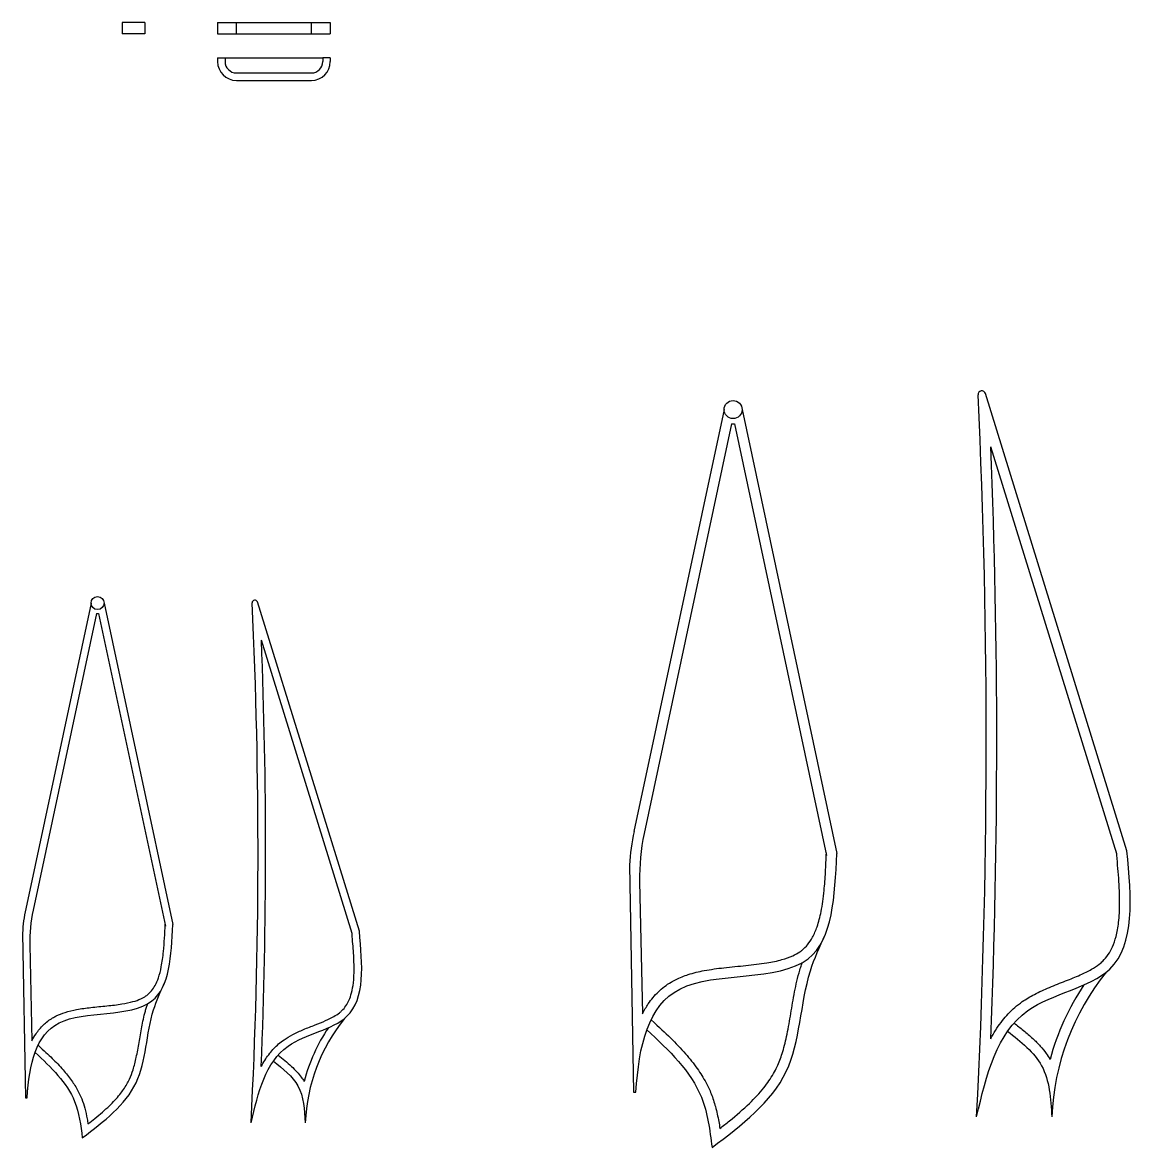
# Model space of a CAD drawing. Header units: millimetres. Extents: x 169 to 4368, y -1049 to 1924.
# Drawn here: x 857.3 to 1005.3, y 1000 to 1149.7 of the extents above; entities that cross this region are included whole.
import ezdxf

# ---------------------------------------------------------------- set-up
doc = ezdxf.new("R2010")
doc.units = ezdxf.units.MM

msp = doc.modelspace()

# ---------------------------------------------------------------- linework, layer by layer
for p, q in [((873.529, 1149.677), (870.529, 1149.677)), ((870.529, 1149.677), (870.529, 1148.177)), ((873.529, 1149.677), (873.529, 1148.177)), ((883.2, 1149.677), (898.2, 1149.677)), ((883.2, 1149.677), (883.2, 1148.177)), ((885.7, 1148.177), (885.7, 1149.677)), ((895.7, 1148.177), (895.7, 1149.677)), ((898.2, 1149.677), (898.2, 1148.177)), ((873.529, 1148.177), (870.529, 1148.177)), ((883.2, 1148.177), (898.2, 1148.177)), ((883.2, 1144.973), (883.2, 1144.473)), ((883.2, 1144.973), (884.2, 1144.973)), ((884.2, 1144.973), (884.2, 1144.473)), ((884.2, 1144.973), (897.2, 1144.973)), ((898.2, 1144.973), (897.2, 1144.973)), ((897.2, 1144.973), (897.2, 1144.473)), ((898.2, 1144.973), (898.2, 1144.473)), ((885.7, 1142.973), (895.7, 1142.973)), ((885.7, 1141.973), (895.7, 1141.973)), ((1004.171, 1039.498), (985.343, 1100.317)), ((950.576, 1098.183), (938.597, 1042.071)), ((952.972, 1098.183), (965.574, 1039.152)), ((951.582, 1096.284), (939.947, 1041.783)), ((951.582, 1096.284), (951.967, 1096.284)), ((951.967, 1096.284), (964.225, 1038.864)), ((1002.834, 1039.084), (986.068, 1093.24)), ((866.367, 1072.449), (857.686, 1031.788)), ((868.103, 1072.449), (877.235, 1029.673)), ((902.063, 1028.805), (888.507, 1072.595)), ((867.095, 1071.072), (858.664, 1031.579)), ((867.095, 1071.072), (867.374, 1071.072)), ((867.374, 1071.072), (876.257, 1029.464)), ((901.1, 1028.507), (889.029, 1067.499)), ((938.002, 1037.597), (938.535, 1007.373)), ((939.345, 1035.416), (939.731, 1017.824)), ((857.255, 1028.546), (857.641, 1006.645)), ((858.228, 1026.965), (858.507, 1014.218)), ((938.535, 1007.373), (938.857, 1007.373)), ((857.641, 1006.645), (857.874, 1006.645))]:
    msp.add_line(p, q)
for centre, radius in [((951.774, 1098.183), 1.198), ((867.235, 1072.449), 0.868)]:
    msp.add_circle(centre, radius)
for centre, radius, start, end in [((885.7, 1144.473), 2.5, 180, 270), ((885.7, 1144.473), 1.5, 180, 270), ((895.7, 1144.473), 1.5, 270, 0), ((895.7, 1144.473), 2.5, 270, 0), ((8.484, 1054.102), 976.968, 357.066391, 2.701291), ((984.865, 1100.169), 0.5, 17.2015, 182.70129), ((8.484, 1054.102), 978.368, 357.67922, 2.292623), ((185.168, 1039.32), 703.417, 357.066391, 2.701291), ((888.163, 1072.488), 0.36, 17.2015, 182.70129), ((185.168, 1039.32), 704.425, 357.67922, 2.292623), ((966.939, 1036.02), 28.98, 167.94925, 176.88083), ((966.939, 1036.02), 27.6, 167.94925, 181.25435), ((878.223, 1027.403), 21, 167.94925, 176.88083), ((878.223, 1027.403), 20, 167.94925, 181.25435), ((1026.896, 1002.793), 32.741, 141.04796, 177.70955), ((1026.896, 1002.793), 34.141, 146.45482, 164.81017), ((918.425, 1002.378), 23.573, 141.04796, 177.70955), ((918.425, 1002.378), 24.581, 146.45482, 164.81017)]:
    msp.add_arc(centre, radius, start, end)
for points, knots in [([(938.857, 1007.373), (939.238, 1013.589), (941.8, 1024.823), (964.737, 1020.816), (965.313, 1033.434), (965.574, 1039.152)], [4.3815365, 4.3815365, 4.3815365, 4.3815365, 15.891059, 28.5880317, 39.1119022, 39.1119022, 39.1119022, 39.1119022]), ([(939.731, 1017.824), (939.962, 1018.278), (940.573, 1019.32), (941.786, 1020.785), (943.102, 1021.803), (944.472, 1022.549), (945.923, 1023.113), (948.055, 1023.617), (950.652, 1023.969), (953.501, 1024.228), (956.139, 1024.527), (958.221, 1024.951), (959.673, 1025.459), (960.495, 1025.915), (961.141, 1026.395), (961.727, 1026.982), (962.401, 1028), (963.021, 1029.441), (963.552, 1031.498), (963.888, 1033.98), (964.078, 1036.643), (964.156, 1038.354), (964.196, 1039.215)], [11.3537652, 11.3537652, 11.3537652, 11.3537652, 12.4379583, 13.9456679, 15.4533776, 15.9718748, 17.1705121, 18.643195, 20.3790101, 22.3142702, 24.2495303, 25.8443957, 27.1664562, 28.2676519, 28.6527368, 29.7768233, 30.9664885, 32.331566, 33.9761717, 35.9422883, 37.5270952, 39.1119022, 39.1119022, 39.1119022, 39.1119022]), ([(986.049, 1014.484), (986.099, 1014.58), (986.558, 1015.433), (987.51, 1016.906), (988.927, 1018.419), (990.396, 1019.567), (991.944, 1020.477), (993.907, 1021.359), (996.003, 1022.167), (997.916, 1022.932), (999.414, 1023.667), (1000.367, 1024.295), (1001.095, 1024.924), (1001.703, 1025.648), (1002.298, 1026.723), (1002.782, 1028.128), (1003.123, 1030.049), (1003.245, 1032.639), (1003.1, 1035.82), (1002.885, 1038.181), (1002.777, 1039.371)], [9.6942484, 9.6942484, 9.6942484, 9.6942484, 9.9987217, 12.409163, 14.6214335, 15.7664393, 17.4572925, 19.4733096, 21.6468904, 23.7316781, 25.5818024, 27.1178783, 27.9670216, 29.5785519, 31.1900822, 33.0174207, 35.1699576, 37.740138, 40.7714298, 43.8027216, 43.8027216, 43.8027216, 43.8027216]), ([(857.874, 1006.645), (858.151, 1011.149), (860.007, 1019.29), (876.628, 1016.386), (877.046, 1025.529), (877.235, 1029.673)], [4.3815365, 4.3815365, 4.3815365, 4.3815365, 15.891059, 28.5880317, 39.1119022, 39.1119022, 39.1119022, 39.1119022]), ([(858.507, 1014.218), (858.675, 1014.546), (859.118, 1015.302), (859.997, 1016.363), (860.95, 1017.101), (861.943, 1017.642), (862.995, 1018.05), (864.54, 1018.416), (866.422, 1018.67), (868.486, 1018.858), (870.398, 1019.075), (871.906, 1019.382), (872.959, 1019.75), (873.554, 1020.081), (874.022, 1020.428), (874.447, 1020.853), (874.935, 1021.591), (875.384, 1022.636), (875.769, 1024.126), (876.012, 1025.925), (876.151, 1027.854), (876.207, 1029.094), (876.236, 1029.718)], [11.3537652, 11.3537652, 11.3537652, 11.3537652, 12.4379583, 13.9456679, 15.4533776, 15.9718748, 17.1705121, 18.643195, 20.3790101, 22.3142702, 24.2495303, 25.8443957, 27.1664562, 28.2676519, 28.6527368, 29.7768233, 30.9664885, 32.331566, 33.9761717, 35.9422883, 37.5270952, 39.1119022, 39.1119022, 39.1119022, 39.1119022]), ([(889.015, 1010.795), (889.052, 1010.864), (889.382, 1011.478), (890.068, 1012.539), (891.088, 1013.628), (892.145, 1014.455), (893.26, 1015.11), (894.673, 1015.745), (896.182, 1016.326), (897.56, 1016.877), (898.638, 1017.407), (899.324, 1017.859), (899.849, 1018.312), (900.286, 1018.833), (900.715, 1019.607), (901.063, 1020.619), (901.309, 1022.002), (901.396, 1023.866), (901.292, 1026.157), (901.137, 1027.857), (901.059, 1028.714)], [9.6942484, 9.6942484, 9.6942484, 9.6942484, 9.9987217, 12.409163, 14.6214335, 15.7664393, 17.4572925, 19.4733096, 21.6468904, 23.7316781, 25.5818024, 27.1178783, 27.9670216, 29.5785519, 31.1900822, 33.0174207, 35.1699576, 37.740138, 40.7714298, 43.8027216, 43.8027216, 43.8027216, 43.8027216]), ([(950.023, 1002.557), (950.456, 1002.893), (951.844, 1003.987), (953.896, 1005.753), (955.836, 1007.844), (956.978, 1009.496), (957.762, 1010.999), (958.369, 1012.597), (958.935, 1014.841), (959.398, 1017.483), (959.865, 1020.349), (960.337, 1022.541), (960.758, 1023.964), (960.908, 1024.416), (960.977, 1024.614)], [1.6338085, 1.6338085, 1.6338085, 1.6338085, 2.7797268, 5.3606532, 7.5406943, 9.4149716, 10.2940459, 11.8268653, 13.6325899, 15.6664793, 17.7003688, 19.7342582, 20.2763216, 20.7079396, 20.7079396, 20.7079396, 20.7079396]), ([(865.966, 1003.155), (866.28, 1003.398), (867.285, 1004.191), (868.772, 1005.47), (870.178, 1006.985), (871.006, 1008.183), (871.574, 1009.272), (872.014, 1010.43), (872.424, 1012.056), (872.759, 1013.97), (873.097, 1016.047), (873.44, 1017.636), (873.745, 1018.667), (873.853, 1018.994), (873.903, 1019.138)], [1.6338085, 1.6338085, 1.6338085, 1.6338085, 2.7797268, 5.3606532, 7.5406943, 9.4149716, 10.2940459, 11.8268653, 13.6325899, 15.6664793, 17.7003688, 19.7342582, 20.2763216, 20.7079396, 20.7079396, 20.7079396, 20.7079396]), ([(940.872, 1017.022), (941.982, 1016.006), (943.429, 1014.652), (945.398, 1012.615), (946.991, 1010.633), (948.115, 1008.839), (948.917, 1007.123), (949.482, 1005.377), (949.814, 1003.831), (949.976, 1002.862), (950.023, 1002.557)], [0.1462061, 0.1462061, 0.1462061, 0.1462061, 2.2374941, 4.2209214, 5.9499227, 7.4541051, 8.5574434, 9.769298, 11.1614806, 11.801338, 11.801338, 11.801338, 11.801338]), ([(989.154, 1016.583), (989.568, 1016.258), (990.411, 1015.596), (991.599, 1014.584), (992.619, 1013.57), (993.383, 1012.637), (993.789, 1012.014), (993.948, 1011.739)], [0, 0, 0, 0, 1.5079625, 3.015925, 4.3062608, 5.4316371, 6.2693233, 6.2693233, 6.2693233, 6.2693233]), ([(940.305, 1015.683), (943.249, 1012.937), (947.888, 1008.551), (948.683, 1002.33), (948.978, 1000.021)], [0.1462061, 0.1462061, 0.1462061, 0.1462061, 8.5227588, 13.4665783, 13.4665783, 13.4665783, 13.4665783]), ([(859.335, 1013.636), (860.139, 1012.9), (861.187, 1011.919), (862.614, 1010.443), (863.768, 1009.006), (864.583, 1007.707), (865.164, 1006.463), (865.573, 1005.198), (865.815, 1004.078), (865.932, 1003.375), (865.966, 1003.155)], [0.1462061, 0.1462061, 0.1462061, 0.1462061, 2.2374941, 4.2209214, 5.9499227, 7.4541051, 8.5574434, 9.769298, 11.1614806, 11.801338, 11.801338, 11.801338, 11.801338]), ([(858.924, 1012.666), (861.057, 1010.676), (864.419, 1007.498), (864.995, 1002.99), (865.209, 1001.317)], [0.1462061, 0.1462061, 0.1462061, 0.1462061, 8.5227588, 13.4665783, 13.4665783, 13.4665783, 13.4665783]), ([(891.252, 1012.305), (891.55, 1012.071), (892.157, 1011.595), (893.011, 1010.867), (893.746, 1010.137), (894.296, 1009.465), (894.588, 1009.016), (894.703, 1008.818)], [0.0020841, 0.0020841, 0.0020841, 0.0020841, 1.5079625, 3.015925, 4.3062608, 5.4316371, 6.2693233, 6.2693233, 6.2693233, 6.2693233])]:
    msp.add_open_spline(points, degree=3, knots=knots)
for points in [[(984.171, 1004.102), (990.989, 1018.233), (1001.873, 1023.759), (1004.171, 1039.498)], [(887.663, 1003.32), (892.572, 1013.494), (900.409, 1017.473), (902.063, 1028.805)], [(948.978, 1000.021), (958.845, 1010.12), (962.069, 1023.517), (964.018, 1028.325)], [(865.209, 1001.317), (872.359, 1008.635), (874.694, 1018.343), (876.107, 1021.827)], [(988.289, 1015.482), (992.821, 1010.887), (994.181, 1004.102)], [(890.629, 1011.514), (893.891, 1008.205), (894.871, 1003.32)]]:
    msp.add_spline(points, degree=3)

doc.saveas('drawing.dxf')
